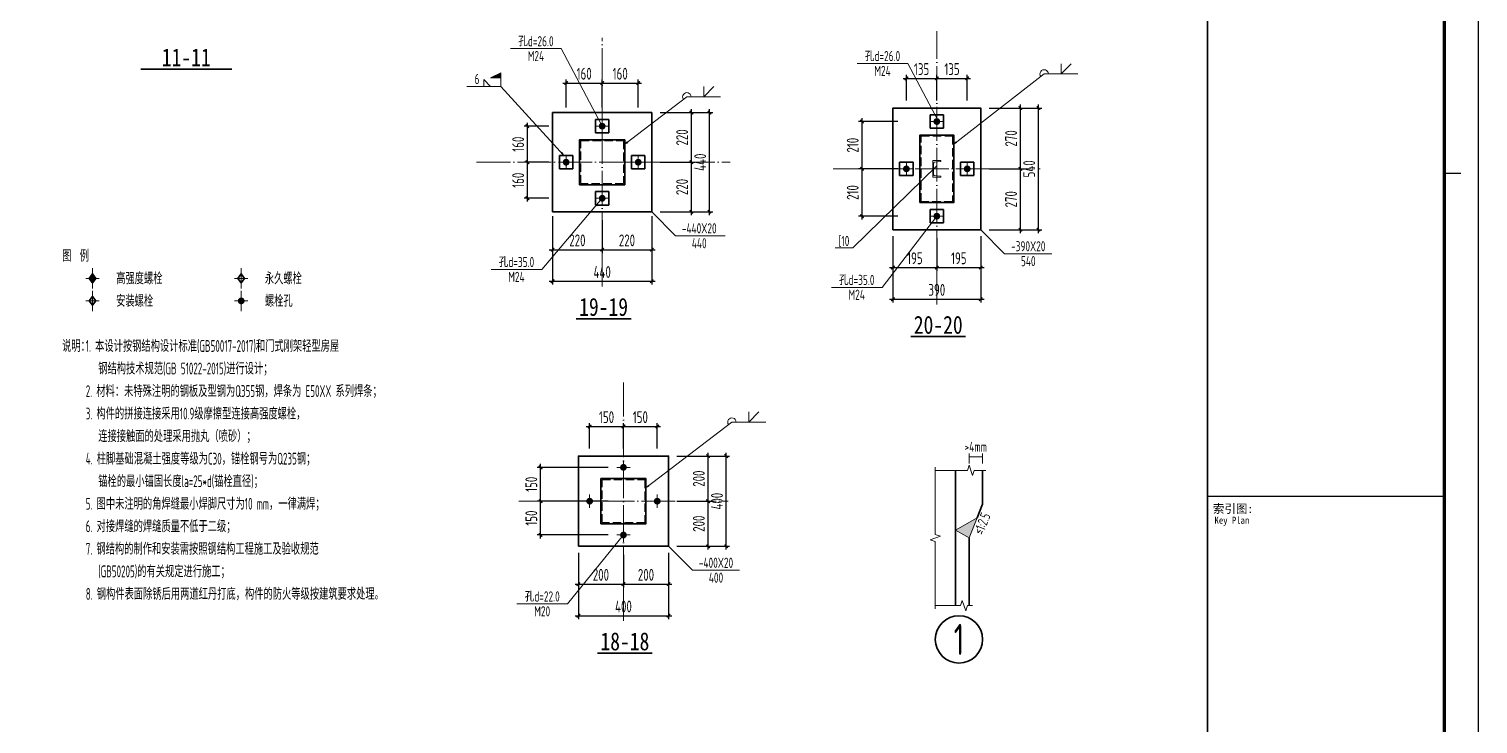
# Model space of a CAD drawing. Extents: x 899043 to 2598688, y -137197 to 211789.
# Drawn here: x 2129330 to 2193642, y 42630 to 73468 of the extents above; entities that cross this region are included whole.
import ezdxf
from ezdxf.enums import TextEntityAlignment as Align

# ---------------------------------------------------------------- set-up
doc = ezdxf.new("R2010")
doc.units = 0
doc.header["$LTSCALE"] = 1500
doc.header["$MEASUREMENT"] = 0
for name, pattern in [('DASH', [0.35, 0.25, -0.1]), ('DOTE', [2.42, 2, -0.2, 0.02, -0.2]), ('线型4', [125, 75, -50])]:
    doc.linetypes.add(name, pattern=pattern)
for name, color, linetype in [('00-tk', 151, 'Continuous'), ('DIM', 3, 'Continuous'), ('PUB_TEXT', 7, 'Continuous')]:
    doc.layers.add(name, color=color, linetype=linetype)
for name, color, linetype, lineweight in [('10', 7, 'Continuous', 35), ('13', 9, 'Continuous', 35), ('130', 9, 'Continuous', 18), ('20', 2, 'Continuous', 35), ('墙线__粗线', 7, 'Continuous', 18), ('字符串标注', 9, 'Continuous', 18), ('焊缝标注', 9, 'Continuous', 18), ('钢板标注', 9, 'Continuous', 18)]:
    doc.layers.add(name, color=color, linetype=linetype, lineweight=lineweight)
doc.styles.add('DS6HT', font='simhei.ttf', dxfattribs={"width": 0.8})
doc.styles.add('FromPkpm', font='Pkpmeng', dxfattribs={"width": 0.7, "bigfont": 'hztxt'})
doc.styles.add('TSSD_Dimension', font='Tssdeng.shx', dxfattribs={"width": 0.7, "bigfont": 'hztxt.shx'})
doc.styles.add('仿宋体', font='', dxfattribs={"width": 0.8})
doc.styles.get('仿宋体').set_extended_font_data('SimSun')
doc.dimstyles.new('TSSD_15_150', dxfattribs={"dimtxt": 525, "dimasz": 150, "dimexe": 150, "dimexo": 375, "dimgap": 150, "dimtad": 1, "dimdec": 0, "dimlfac": 0.1, "dimzin": 0, "dimdsep": 46, "dimtxsty": 'TSSD_Dimension', "dimblk": 'ARCHTICK', "dimblk1": 'ARCHTICK', "dimblk2": 'ARCHTICK', "dimcen": 0, "dimdle": 150, "dimclrt": 7, "dimadec": 0, "dimazin": 0, "dimtfac": 1, "dimtdec": 0, "dimtix": 1, "dimtmove": 2, "dimatfit": 3, "dimfxl": 0, "dimtolj": 1, "dimtzin": 0, "dimarcsym": 0})

# ---------------------------------------------------------------- blocks, each defined once
blk = doc.blocks.new('_ArchTick')
at = {"color": 0, "linetype": 'ByBlock', "const_width": 0.4}
blk.add_lwpolyline([(-0.5, -0.5), (0.5, 0.5)], dxfattribs=at)
blk = doc.blocks.new('*D607')
at = {"layer": 'Defpoints', "color": 0}
for p in [(2153714, 50517), (2155714, 50517), (2155714, 48837)]:
    blk.add_point(p, dxfattribs=at)
at = {"layer": 'DIM', "color": 0, "lineweight": -2}
for p, q in [((2153714, 50142), (2153714, 48687)), ((2155714, 50142), (2155714, 48687)), ((2153564, 48837), (2155864, 48837))]:
    blk.add_line(p, q, dxfattribs=at)
at = {"layer": 'DIM', "color": 0, "lineweight": -2, "xscale": 150, "yscale": 150, "zscale": 150, "rotation": 180}
blk.add_blockref('_ArchTick', (2153714, 48837), dxfattribs=at)
at = {"layer": 'DIM', "color": 0, "lineweight": -2, "xscale": 150, "yscale": 150, "zscale": 150}
blk.add_blockref('_ArchTick', (2155714, 48837), dxfattribs=at)
at = {"layer": 'DIM', "color": 7, "insert": (2154714, 49250), "char_height": 525, "attachment_point": 5, "style": 'TSSD_Dimension'}
blk.add_mtext('\\A1;200', dxfattribs=at)
blk = doc.blocks.new('*D608')
at = {"layer": 'Defpoints', "color": 0}
for p in [(2155714, 50517), (2157714, 50517), (2157714, 48837)]:
    blk.add_point(p, dxfattribs=at)
at = {"layer": 'DIM', "color": 0, "lineweight": -2}
for p, q in [((2155714, 50142), (2155714, 48687)), ((2157714, 50142), (2157714, 48687)), ((2155564, 48837), (2157864, 48837))]:
    blk.add_line(p, q, dxfattribs=at)
at = {"layer": 'DIM', "color": 0, "lineweight": -2, "xscale": 150, "yscale": 150, "zscale": 150, "rotation": 180}
blk.add_blockref('_ArchTick', (2155714, 48837), dxfattribs=at)
at = {"layer": 'DIM', "color": 0, "lineweight": -2, "xscale": 150, "yscale": 150, "zscale": 150}
blk.add_blockref('_ArchTick', (2157714, 48837), dxfattribs=at)
at = {"layer": 'DIM', "color": 7, "insert": (2156714, 49250), "char_height": 525, "attachment_point": 5, "style": 'TSSD_Dimension'}
blk.add_mtext('\\A1;200', dxfattribs=at)
blk = doc.blocks.new('*D609')
at = {"layer": 'Defpoints', "color": 0}
for p in [(2153714, 50601), (2157714, 50601), (2157714, 47434)]:
    blk.add_point(p, dxfattribs=at)
at = {"layer": 'DIM', "color": 0, "lineweight": -2}
for p, q in [((2153714, 50226), (2153714, 47284)), ((2157714, 50226), (2157714, 47284)), ((2153564, 47434), (2157864, 47434))]:
    blk.add_line(p, q, dxfattribs=at)
at = {"layer": 'DIM', "color": 0, "lineweight": -2, "xscale": 150, "yscale": 150, "zscale": 150, "rotation": 180}
blk.add_blockref('_ArchTick', (2153714, 47434), dxfattribs=at)
at = {"layer": 'DIM', "color": 0, "lineweight": -2, "xscale": 150, "yscale": 150, "zscale": 150}
blk.add_blockref('_ArchTick', (2157714, 47434), dxfattribs=at)
at = {"layer": 'DIM', "color": 7, "insert": (2155714, 47847), "char_height": 525, "attachment_point": 5, "style": 'TSSD_Dimension'}
blk.add_mtext('\\A1;400', dxfattribs=at)
blk = doc.blocks.new('*D610')
at = {"layer": 'Defpoints', "color": 0}
for p in [(2157714, 52517), (2159472, 52517), (2157714, 50517)]:
    blk.add_point(p, dxfattribs=at)
at = {"layer": 'DIM', "color": 0, "lineweight": -2}
for p, q in [((2158089, 52517), (2159622, 52517)), ((2159472, 50367), (2159472, 52667)), ((2158089, 50517), (2159622, 50517))]:
    blk.add_line(p, q, dxfattribs=at)
at = {"layer": 'DIM', "color": 0, "lineweight": -2, "xscale": 150, "yscale": 150, "zscale": 150}
for p, rotation in [((2159472, 52517), 90), ((2159472, 50517), 270)]:
    blk.add_blockref('_ArchTick', p, dxfattribs=dict(at, rotation=rotation))
at = {"layer": 'DIM', "color": 7, "insert": (2159060, 51517), "char_height": 525, "attachment_point": 5, "rotation": 90, "style": 'TSSD_Dimension'}
blk.add_mtext('\\A1;200', dxfattribs=at)
blk = doc.blocks.new('*D611')
at = {"layer": 'Defpoints', "color": 0}
for p in [(2157714, 54517), (2159472, 54517), (2157714, 52517)]:
    blk.add_point(p, dxfattribs=at)
at = {"layer": 'DIM', "color": 0, "lineweight": -2}
for p, q in [((2159472, 52367), (2159472, 54667)), ((2158089, 54517), (2159622, 54517)), ((2158089, 52517), (2159622, 52517))]:
    blk.add_line(p, q, dxfattribs=at)
at = {"layer": 'DIM', "color": 0, "lineweight": -2, "xscale": 150, "yscale": 150, "zscale": 150}
for p, rotation in [((2159472, 54517), 90), ((2159472, 52517), 270)]:
    blk.add_blockref('_ArchTick', p, dxfattribs=dict(at, rotation=rotation))
at = {"layer": 'DIM', "color": 7, "insert": (2159060, 53517), "char_height": 525, "attachment_point": 5, "rotation": 90, "style": 'TSSD_Dimension'}
blk.add_mtext('\\A1;200', dxfattribs=at)
blk = doc.blocks.new('*D612')
at = {"layer": 'Defpoints', "color": 0}
for p in [(2157714, 54517), (2160275, 54517), (2157714, 50517)]:
    blk.add_point(p, dxfattribs=at)
at = {"layer": 'DIM', "color": 0, "lineweight": -2}
for p, q in [((2160275, 50367), (2160275, 54667)), ((2158089, 54517), (2160425, 54517)), ((2158089, 50517), (2160425, 50517))]:
    blk.add_line(p, q, dxfattribs=at)
at = {"layer": 'DIM', "color": 0, "lineweight": -2, "xscale": 150, "yscale": 150, "zscale": 150}
for p, rotation in [((2160275, 54517), 90), ((2160275, 50517), 270)]:
    blk.add_blockref('_ArchTick', p, dxfattribs=dict(at, rotation=rotation))
at = {"layer": 'DIM', "color": 7, "insert": (2159863, 52517), "char_height": 525, "attachment_point": 5, "rotation": 90, "style": 'TSSD_Dimension'}
blk.add_mtext('\\A1;400', dxfattribs=at)
blk = doc.blocks.new('*D613')
at = {"layer": 'Defpoints', "color": 0}
for p in [(2155714, 55832), (2154214, 54473), (2155714, 54473)]:
    blk.add_point(p, dxfattribs=at)
at = {"layer": 'DIM', "color": 0, "lineweight": -2}
for p, q in [((2154214, 54848), (2154214, 55982)), ((2155714, 54848), (2155714, 55982)), ((2154064, 55832), (2155864, 55832))]:
    blk.add_line(p, q, dxfattribs=at)
at = {"layer": 'DIM', "color": 0, "lineweight": -2, "xscale": 150, "yscale": 150, "zscale": 150, "rotation": 180}
blk.add_blockref('_ArchTick', (2154214, 55832), dxfattribs=at)
at = {"layer": 'DIM', "color": 0, "lineweight": -2, "xscale": 150, "yscale": 150, "zscale": 150}
blk.add_blockref('_ArchTick', (2155714, 55832), dxfattribs=at)
at = {"layer": 'DIM', "color": 7, "insert": (2154964, 56245), "char_height": 525, "attachment_point": 5, "style": 'TSSD_Dimension'}
blk.add_mtext('\\A1;150', dxfattribs=at)
blk = doc.blocks.new('*D614')
at = {"layer": 'Defpoints', "color": 0}
for p in [(2157214, 55832), (2155714, 54473), (2157214, 54473)]:
    blk.add_point(p, dxfattribs=at)
at = {"layer": 'DIM', "color": 0, "lineweight": -2}
for p, q in [((2155714, 54848), (2155714, 55982)), ((2157214, 54848), (2157214, 55982)), ((2155564, 55832), (2157364, 55832))]:
    blk.add_line(p, q, dxfattribs=at)
at = {"layer": 'DIM', "color": 0, "lineweight": -2, "xscale": 150, "yscale": 150, "zscale": 150, "rotation": 180}
blk.add_blockref('_ArchTick', (2155714, 55832), dxfattribs=at)
at = {"layer": 'DIM', "color": 0, "lineweight": -2, "xscale": 150, "yscale": 150, "zscale": 150}
blk.add_blockref('_ArchTick', (2157214, 55832), dxfattribs=at)
at = {"layer": 'DIM', "color": 7, "insert": (2156464, 56245), "char_height": 525, "attachment_point": 5, "style": 'TSSD_Dimension'}
blk.add_mtext('\\A1;150', dxfattribs=at)
blk = doc.blocks.new('*D615')
at = {"layer": 'Defpoints', "color": 0}
for p in [(2152037, 52517), (2155414, 52517), (2155414, 51017)]:
    blk.add_point(p, dxfattribs=at)
at = {"layer": 'DIM', "color": 0, "lineweight": -2}
for p, q in [((2155039, 52517), (2151887, 52517)), ((2152037, 50867), (2152037, 52667)), ((2155039, 51017), (2151887, 51017))]:
    blk.add_line(p, q, dxfattribs=at)
at = {"layer": 'DIM', "color": 0, "lineweight": -2, "xscale": 150, "yscale": 150, "zscale": 150}
for p, rotation in [((2152037, 52517), 90), ((2152037, 51017), 270)]:
    blk.add_blockref('_ArchTick', p, dxfattribs=dict(at, rotation=rotation))
at = {"layer": 'DIM', "color": 7, "insert": (2151624, 51767), "char_height": 525, "attachment_point": 5, "rotation": 90, "style": 'TSSD_Dimension'}
blk.add_mtext('\\A1;150', dxfattribs=at)
blk = doc.blocks.new('*D616')
at = {"layer": 'Defpoints', "color": 0}
for p in [(2152037, 54017), (2155414, 54017), (2155414, 52517)]:
    blk.add_point(p, dxfattribs=at)
at = {"layer": 'DIM', "color": 0, "lineweight": -2}
for p, q in [((2152037, 52367), (2152037, 54167)), ((2155039, 54017), (2151887, 54017)), ((2155039, 52517), (2151887, 52517))]:
    blk.add_line(p, q, dxfattribs=at)
at = {"layer": 'DIM', "color": 0, "lineweight": -2, "xscale": 150, "yscale": 150, "zscale": 150}
for p, rotation in [((2152037, 54017), 90), ((2152037, 52517), 270)]:
    blk.add_blockref('_ArchTick', p, dxfattribs=dict(at, rotation=rotation))
at = {"layer": 'DIM', "color": 7, "insert": (2151624, 53267), "char_height": 525, "attachment_point": 5, "rotation": 90, "style": 'TSSD_Dimension'}
blk.add_mtext('\\A1;150', dxfattribs=at)
blk = doc.blocks.new('*D617')
at = {"layer": 'Defpoints', "color": 0}
for p in [(2167672, 64562), (2169622, 64562), (2169622, 62882)]:
    blk.add_point(p, dxfattribs=at)
at = {"layer": 'DIM', "color": 0, "lineweight": -2}
for p, q in [((2167672, 64187), (2167672, 62732)), ((2169622, 64187), (2169622, 62732)), ((2167522, 62882), (2169772, 62882))]:
    blk.add_line(p, q, dxfattribs=at)
at = {"layer": 'DIM', "color": 0, "lineweight": -2, "xscale": 150, "yscale": 150, "zscale": 150, "rotation": 180}
blk.add_blockref('_ArchTick', (2167672, 62882), dxfattribs=at)
at = {"layer": 'DIM', "color": 0, "lineweight": -2, "xscale": 150, "yscale": 150, "zscale": 150}
blk.add_blockref('_ArchTick', (2169622, 62882), dxfattribs=at)
at = {"layer": 'DIM', "color": 7, "insert": (2168647, 63294), "char_height": 525, "attachment_point": 5, "style": 'TSSD_Dimension'}
blk.add_mtext('\\A1;195', dxfattribs=at)
blk = doc.blocks.new('*D618')
at = {"layer": 'Defpoints', "color": 0}
for p in [(2169622, 64562), (2171572, 64562), (2171572, 62882)]:
    blk.add_point(p, dxfattribs=at)
at = {"layer": 'DIM', "color": 0, "lineweight": -2}
for p, q in [((2169622, 64187), (2169622, 62732)), ((2171572, 64187), (2171572, 62732)), ((2169472, 62882), (2171722, 62882))]:
    blk.add_line(p, q, dxfattribs=at)
at = {"layer": 'DIM', "color": 0, "lineweight": -2, "xscale": 150, "yscale": 150, "zscale": 150, "rotation": 180}
blk.add_blockref('_ArchTick', (2169622, 62882), dxfattribs=at)
at = {"layer": 'DIM', "color": 0, "lineweight": -2, "xscale": 150, "yscale": 150, "zscale": 150}
blk.add_blockref('_ArchTick', (2171572, 62882), dxfattribs=at)
at = {"layer": 'DIM', "color": 7, "insert": (2170597, 63294), "char_height": 525, "attachment_point": 5, "style": 'TSSD_Dimension'}
blk.add_mtext('\\A1;195', dxfattribs=at)
blk = doc.blocks.new('*D619')
at = {"layer": 'Defpoints', "color": 0}
for p in [(2167672, 64646), (2171572, 64646), (2171572, 61479)]:
    blk.add_point(p, dxfattribs=at)
at = {"layer": 'DIM', "color": 0, "lineweight": -2}
for p, q in [((2167672, 64271), (2167672, 61329)), ((2171572, 64271), (2171572, 61329)), ((2167522, 61479), (2171722, 61479))]:
    blk.add_line(p, q, dxfattribs=at)
at = {"layer": 'DIM', "color": 0, "lineweight": -2, "xscale": 150, "yscale": 150, "zscale": 150, "rotation": 180}
blk.add_blockref('_ArchTick', (2167672, 61479), dxfattribs=at)
at = {"layer": 'DIM', "color": 0, "lineweight": -2, "xscale": 150, "yscale": 150, "zscale": 150}
blk.add_blockref('_ArchTick', (2171572, 61479), dxfattribs=at)
at = {"layer": 'DIM', "color": 7, "insert": (2169622, 61892), "char_height": 525, "attachment_point": 5, "style": 'TSSD_Dimension'}
blk.add_mtext('\\A1;390', dxfattribs=at)
blk = doc.blocks.new('*D620')
at = {"layer": 'Defpoints', "color": 0}
for p in [(2171572, 67262), (2173330, 67262), (2171572, 64562)]:
    blk.add_point(p, dxfattribs=at)
at = {"layer": 'DIM', "color": 0, "lineweight": -2}
for p, q in [((2171947, 67262), (2173480, 67262)), ((2173330, 64412), (2173330, 67412)), ((2171947, 64562), (2173480, 64562))]:
    blk.add_line(p, q, dxfattribs=at)
at = {"layer": 'DIM', "color": 0, "lineweight": -2, "xscale": 150, "yscale": 150, "zscale": 150}
for p, rotation in [((2173330, 67262), 90), ((2173330, 64562), 270)]:
    blk.add_blockref('_ArchTick', p, dxfattribs=dict(at, rotation=rotation))
at = {"layer": 'DIM', "color": 7, "insert": (2172918, 65912), "char_height": 525, "attachment_point": 5, "rotation": 90, "style": 'TSSD_Dimension'}
blk.add_mtext('\\A1;270', dxfattribs=at)
blk = doc.blocks.new('*D621')
at = {"layer": 'Defpoints', "color": 0}
for p in [(2171572, 69962), (2173330, 69962), (2171572, 67262)]:
    blk.add_point(p, dxfattribs=at)
at = {"layer": 'DIM', "color": 0, "lineweight": -2}
for p, q in [((2173330, 67112), (2173330, 70112)), ((2171947, 69962), (2173480, 69962)), ((2171947, 67262), (2173480, 67262))]:
    blk.add_line(p, q, dxfattribs=at)
at = {"layer": 'DIM', "color": 0, "lineweight": -2, "xscale": 150, "yscale": 150, "zscale": 150}
for p, rotation in [((2173330, 69962), 90), ((2173330, 67262), 270)]:
    blk.add_blockref('_ArchTick', p, dxfattribs=dict(at, rotation=rotation))
at = {"layer": 'DIM', "color": 7, "insert": (2172918, 68612), "char_height": 525, "attachment_point": 5, "rotation": 90, "style": 'TSSD_Dimension'}
blk.add_mtext('\\A1;270', dxfattribs=at)
blk = doc.blocks.new('*D622')
at = {"layer": 'Defpoints', "color": 0}
for p in [(2171572, 69962), (2174133, 69962), (2171572, 64562)]:
    blk.add_point(p, dxfattribs=at)
at = {"layer": 'DIM', "color": 0, "lineweight": -2}
for p, q in [((2174133, 64412), (2174133, 70112)), ((2171947, 69962), (2174283, 69962)), ((2171947, 64562), (2174283, 64562))]:
    blk.add_line(p, q, dxfattribs=at)
at = {"layer": 'DIM', "color": 0, "lineweight": -2, "xscale": 150, "yscale": 150, "zscale": 150}
for p, rotation in [((2174133, 69962), 90), ((2174133, 64562), 270)]:
    blk.add_blockref('_ArchTick', p, dxfattribs=dict(at, rotation=rotation))
at = {"layer": 'DIM', "color": 7, "insert": (2173721, 67262), "char_height": 525, "attachment_point": 5, "rotation": 90, "style": 'TSSD_Dimension'}
blk.add_mtext('\\A1;540', dxfattribs=at)
blk = doc.blocks.new('*D623')
at = {"layer": 'Defpoints', "color": 0}
for p in [(2169622, 71277), (2168272, 69918), (2169622, 69918)]:
    blk.add_point(p, dxfattribs=at)
at = {"layer": 'DIM', "color": 0, "lineweight": -2}
for p, q in [((2168272, 70293), (2168272, 71427)), ((2169622, 70293), (2169622, 71427)), ((2168122, 71277), (2169772, 71277))]:
    blk.add_line(p, q, dxfattribs=at)
at = {"layer": 'DIM', "color": 0, "lineweight": -2, "xscale": 150, "yscale": 150, "zscale": 150, "rotation": 180}
blk.add_blockref('_ArchTick', (2168272, 71277), dxfattribs=at)
at = {"layer": 'DIM', "color": 0, "lineweight": -2, "xscale": 150, "yscale": 150, "zscale": 150}
blk.add_blockref('_ArchTick', (2169622, 71277), dxfattribs=at)
at = {"layer": 'DIM', "color": 7, "insert": (2168947, 71689), "char_height": 525, "attachment_point": 5, "style": 'TSSD_Dimension'}
blk.add_mtext('\\A1;135', dxfattribs=at)
blk = doc.blocks.new('*D624')
at = {"layer": 'Defpoints', "color": 0}
for p in [(2170972, 71277), (2169622, 69918), (2170972, 69918)]:
    blk.add_point(p, dxfattribs=at)
at = {"layer": 'DIM', "color": 0, "lineweight": -2}
for p, q in [((2169622, 70293), (2169622, 71427)), ((2170972, 70293), (2170972, 71427)), ((2169472, 71277), (2171122, 71277))]:
    blk.add_line(p, q, dxfattribs=at)
at = {"layer": 'DIM', "color": 0, "lineweight": -2, "xscale": 150, "yscale": 150, "zscale": 150, "rotation": 180}
blk.add_blockref('_ArchTick', (2169622, 71277), dxfattribs=at)
at = {"layer": 'DIM', "color": 0, "lineweight": -2, "xscale": 150, "yscale": 150, "zscale": 150}
blk.add_blockref('_ArchTick', (2170972, 71277), dxfattribs=at)
at = {"layer": 'DIM', "color": 7, "insert": (2170297, 71689), "char_height": 525, "attachment_point": 5, "style": 'TSSD_Dimension'}
blk.add_mtext('\\A1;135', dxfattribs=at)
blk = doc.blocks.new('*D625')
at = {"layer": 'Defpoints', "color": 0}
for p in [(2166302, 67262), (2168272, 67262), (2168272, 65162)]:
    blk.add_point(p, dxfattribs=at)
at = {"layer": 'DIM', "color": 0, "lineweight": -2}
for p, q in [((2167897, 67262), (2166152, 67262)), ((2166302, 65012), (2166302, 67412)), ((2167897, 65162), (2166152, 65162))]:
    blk.add_line(p, q, dxfattribs=at)
at = {"layer": 'DIM', "color": 0, "lineweight": -2, "xscale": 150, "yscale": 150, "zscale": 150}
for p, rotation in [((2166302, 67262), 90), ((2166302, 65162), 270)]:
    blk.add_blockref('_ArchTick', p, dxfattribs=dict(at, rotation=rotation))
at = {"layer": 'DIM', "color": 7, "insert": (2165890, 66212), "char_height": 525, "attachment_point": 5, "rotation": 90, "style": 'TSSD_Dimension'}
blk.add_mtext('\\A1;210', dxfattribs=at)
blk = doc.blocks.new('*D626')
at = {"layer": 'Defpoints', "color": 0}
for p in [(2166302, 69362), (2168272, 69362), (2168272, 67262)]:
    blk.add_point(p, dxfattribs=at)
at = {"layer": 'DIM', "color": 0, "lineweight": -2}
for p, q in [((2166302, 67112), (2166302, 69512)), ((2167897, 69362), (2166152, 69362)), ((2167897, 67262), (2166152, 67262))]:
    blk.add_line(p, q, dxfattribs=at)
at = {"layer": 'DIM', "color": 0, "lineweight": -2, "xscale": 150, "yscale": 150, "zscale": 150}
for p, rotation in [((2166302, 69362), 90), ((2166302, 67262), 270)]:
    blk.add_blockref('_ArchTick', p, dxfattribs=dict(at, rotation=rotation))
at = {"layer": 'DIM', "color": 7, "insert": (2165890, 68312), "char_height": 525, "attachment_point": 5, "rotation": 90, "style": 'TSSD_Dimension'}
blk.add_mtext('\\A1;210', dxfattribs=at)
blk = doc.blocks.new('A$C16496DF1')
at = {"layer": '00-tk'}
for p, q in [((178350, 126150), (178350, 0)), ((166350, 124650), (166350, 1500)), ((176850, 124650), (176850, 1500)), ((166350, 48750), (176850, 48750))]:
    blk.add_line(p, q, dxfattribs=at)
at = {"layer": '00-tk', "const_width": 150}
blk.add_lwpolyline([(3750, 124650), (176850, 124650), (176850, 1500), (3750, 1500)], close=True, dxfattribs=at)
at = {"layer": '00-tk'}
for points, const_width in [([(166350, 1500), (166350, 124650)], 75), ([(176850, 63075), (177600, 63075)], 52.5)]:
    blk.add_lwpolyline(points, dxfattribs=dict(at, const_width=const_width))
at = {"layer": '00-tk', "style": 'DS6HT'}
blk.add_text('索引图:', height=375, dxfattribs=at).set_placement((166581, 48008))
at = {"layer": '00-tk', "style": 'DS6HT', "width": 0.9}
blk.add_text('Key Plan', height=315, dxfattribs=at).set_placement((166655, 47527))
blk = doc.blocks.new('*D1813')
at = {"layer": 'Defpoints', "color": 0}
for p in [(2152570, 65357), (2154770, 65357), (2154770, 63676)]:
    blk.add_point(p, dxfattribs=at)
at = {"layer": 'DIM', "color": 0, "lineweight": -2}
for p, q in [((2152570, 64982), (2152570, 63526)), ((2154770, 64982), (2154770, 63526)), ((2152420, 63676), (2154920, 63676))]:
    blk.add_line(p, q, dxfattribs=at)
at = {"layer": 'DIM', "color": 0, "lineweight": -2, "xscale": 150, "yscale": 150, "zscale": 150, "rotation": 180}
blk.add_blockref('_ArchTick', (2152570, 63676), dxfattribs=at)
at = {"layer": 'DIM', "color": 0, "lineweight": -2, "xscale": 150, "yscale": 150, "zscale": 150}
blk.add_blockref('_ArchTick', (2154770, 63676), dxfattribs=at)
at = {"layer": 'DIM', "color": 7, "insert": (2153670, 64089), "char_height": 525, "attachment_point": 5, "style": 'TSSD_Dimension'}
blk.add_mtext('\\A1;220', dxfattribs=at)
blk = doc.blocks.new('*D1814')
at = {"layer": 'Defpoints', "color": 0}
for p in [(2154770, 65357), (2156970, 65357), (2156970, 63676)]:
    blk.add_point(p, dxfattribs=at)
at = {"layer": 'DIM', "color": 0, "lineweight": -2}
for p, q in [((2154770, 64982), (2154770, 63526)), ((2156970, 64982), (2156970, 63526)), ((2154620, 63676), (2157120, 63676))]:
    blk.add_line(p, q, dxfattribs=at)
at = {"layer": 'DIM', "color": 0, "lineweight": -2, "xscale": 150, "yscale": 150, "zscale": 150, "rotation": 180}
blk.add_blockref('_ArchTick', (2154770, 63676), dxfattribs=at)
at = {"layer": 'DIM', "color": 0, "lineweight": -2, "xscale": 150, "yscale": 150, "zscale": 150}
blk.add_blockref('_ArchTick', (2156970, 63676), dxfattribs=at)
at = {"layer": 'DIM', "color": 7, "insert": (2155870, 64089), "char_height": 525, "attachment_point": 5, "style": 'TSSD_Dimension'}
blk.add_mtext('\\A1;220', dxfattribs=at)
blk = doc.blocks.new('*D1815')
at = {"layer": 'Defpoints', "color": 0}
for p in [(2152570, 65541), (2156970, 65541), (2156970, 62274)]:
    blk.add_point(p, dxfattribs=at)
at = {"layer": 'DIM', "color": 0, "lineweight": -2}
for p, q in [((2152570, 65166), (2152570, 62124)), ((2156970, 65166), (2156970, 62124)), ((2152420, 62274), (2157120, 62274))]:
    blk.add_line(p, q, dxfattribs=at)
at = {"layer": 'DIM', "color": 0, "lineweight": -2, "xscale": 150, "yscale": 150, "zscale": 150, "rotation": 180}
blk.add_blockref('_ArchTick', (2152570, 62274), dxfattribs=at)
at = {"layer": 'DIM', "color": 0, "lineweight": -2, "xscale": 150, "yscale": 150, "zscale": 150}
blk.add_blockref('_ArchTick', (2156970, 62274), dxfattribs=at)
at = {"layer": 'DIM', "color": 7, "insert": (2154770, 62686), "char_height": 525, "attachment_point": 5, "style": 'TSSD_Dimension'}
blk.add_mtext('\\A1;440', dxfattribs=at)
blk = doc.blocks.new('*D1816')
at = {"layer": 'Defpoints', "color": 0}
for p in [(2156970, 67557), (2158729, 67557), (2156970, 65357)]:
    blk.add_point(p, dxfattribs=at)
at = {"layer": 'DIM', "color": 0, "lineweight": -2}
for p, q in [((2157345, 67557), (2158879, 67557)), ((2158729, 65207), (2158729, 67707)), ((2157345, 65357), (2158879, 65357))]:
    blk.add_line(p, q, dxfattribs=at)
at = {"layer": 'DIM', "color": 0, "lineweight": -2, "xscale": 150, "yscale": 150, "zscale": 150}
for p, rotation in [((2158729, 67557), 90), ((2158729, 65357), 270)]:
    blk.add_blockref('_ArchTick', p, dxfattribs=dict(at, rotation=rotation))
at = {"layer": 'DIM', "color": 7, "insert": (2158316, 66457), "char_height": 525, "attachment_point": 5, "rotation": 90, "style": 'TSSD_Dimension'}
blk.add_mtext('\\A1;220', dxfattribs=at)
blk = doc.blocks.new('*D1817')
at = {"layer": 'Defpoints', "color": 0}
for p in [(2156970, 69757), (2158729, 69757), (2156970, 67557)]:
    blk.add_point(p, dxfattribs=at)
at = {"layer": 'DIM', "color": 0, "lineweight": -2}
for p, q in [((2157345, 69757), (2158879, 69757)), ((2158729, 67407), (2158729, 69907)), ((2157345, 67557), (2158879, 67557))]:
    blk.add_line(p, q, dxfattribs=at)
at = {"layer": 'DIM', "color": 0, "lineweight": -2, "xscale": 150, "yscale": 150, "zscale": 150}
for p, rotation in [((2158729, 69757), 90), ((2158729, 67557), 270)]:
    blk.add_blockref('_ArchTick', p, dxfattribs=dict(at, rotation=rotation))
at = {"layer": 'DIM', "color": 7, "insert": (2158316, 68657), "char_height": 525, "attachment_point": 5, "rotation": 90, "style": 'TSSD_Dimension'}
blk.add_mtext('\\A1;220', dxfattribs=at)
blk = doc.blocks.new('*D1818')
at = {"layer": 'Defpoints', "color": 0}
for p in [(2156970, 69757), (2159531, 69757), (2156970, 65357)]:
    blk.add_point(p, dxfattribs=at)
at = {"layer": 'DIM', "color": 0, "lineweight": -2}
for p, q in [((2157345, 69757), (2159681, 69757)), ((2159531, 65207), (2159531, 69907)), ((2157345, 65357), (2159681, 65357))]:
    blk.add_line(p, q, dxfattribs=at)
at = {"layer": 'DIM', "color": 0, "lineweight": -2, "xscale": 150, "yscale": 150, "zscale": 150}
for p, rotation in [((2159531, 69757), 90), ((2159531, 65357), 270)]:
    blk.add_blockref('_ArchTick', p, dxfattribs=dict(at, rotation=rotation))
at = {"layer": 'DIM', "color": 7, "insert": (2159119, 67557), "char_height": 525, "attachment_point": 5, "rotation": 90, "style": 'TSSD_Dimension'}
blk.add_mtext('\\A1;440', dxfattribs=at)
blk = doc.blocks.new('*D1819')
at = {"layer": 'Defpoints', "color": 0}
for p in [(2151452, 67557), (2152775, 67557), (2152775, 65957)]:
    blk.add_point(p, dxfattribs=at)
at = {"layer": 'DIM', "color": 0, "lineweight": -2}
for p, q in [((2152400, 67557), (2151302, 67557)), ((2151452, 65807), (2151452, 67707)), ((2152400, 65957), (2151302, 65957))]:
    blk.add_line(p, q, dxfattribs=at)
at = {"layer": 'DIM', "color": 0, "lineweight": -2, "xscale": 150, "yscale": 150, "zscale": 150}
for p, rotation in [((2151452, 67557), 90), ((2151452, 65957), 270)]:
    blk.add_blockref('_ArchTick', p, dxfattribs=dict(at, rotation=rotation))
at = {"layer": 'DIM', "color": 7, "insert": (2151039, 66757), "char_height": 525, "attachment_point": 5, "rotation": 90, "style": 'TSSD_Dimension'}
blk.add_mtext('\\A1;160', dxfattribs=at)
blk = doc.blocks.new('*D1820')
at = {"layer": 'Defpoints', "color": 0}
for p in [(2151452, 69157), (2152775, 69157), (2152775, 67557)]:
    blk.add_point(p, dxfattribs=at)
at = {"layer": 'DIM', "color": 0, "lineweight": -2}
for p, q in [((2152400, 69157), (2151302, 69157)), ((2151452, 67407), (2151452, 69307)), ((2152400, 67557), (2151302, 67557))]:
    blk.add_line(p, q, dxfattribs=at)
at = {"layer": 'DIM', "color": 0, "lineweight": -2, "xscale": 150, "yscale": 150, "zscale": 150}
for p, rotation in [((2151452, 69157), 90), ((2151452, 67557), 270)]:
    blk.add_blockref('_ArchTick', p, dxfattribs=dict(at, rotation=rotation))
at = {"layer": 'DIM', "color": 7, "insert": (2151039, 68357), "char_height": 525, "attachment_point": 5, "rotation": 90, "style": 'TSSD_Dimension'}
blk.add_mtext('\\A1;160', dxfattribs=at)
blk = doc.blocks.new('*D1821')
at = {"layer": 'Defpoints', "color": 0}
for p in [(2154770, 71071), (2153170, 69613), (2154770, 69613)]:
    blk.add_point(p, dxfattribs=at)
at = {"layer": 'DIM', "color": 0, "lineweight": -2}
for p, q in [((2153020, 71071), (2154920, 71071)), ((2153170, 69988), (2153170, 71221)), ((2154770, 69988), (2154770, 71221))]:
    blk.add_line(p, q, dxfattribs=at)
at = {"layer": 'DIM', "color": 0, "lineweight": -2, "xscale": 150, "yscale": 150, "zscale": 150, "rotation": 180}
blk.add_blockref('_ArchTick', (2153170, 71071), dxfattribs=at)
at = {"layer": 'DIM', "color": 0, "lineweight": -2, "xscale": 150, "yscale": 150, "zscale": 150}
blk.add_blockref('_ArchTick', (2154770, 71071), dxfattribs=at)
at = {"layer": 'DIM', "color": 7, "insert": (2153970, 71484), "char_height": 525, "attachment_point": 5, "style": 'TSSD_Dimension'}
blk.add_mtext('\\A1;160', dxfattribs=at)
blk = doc.blocks.new('*D1822')
at = {"layer": 'Defpoints', "color": 0}
for p in [(2156370, 71071), (2154770, 69613), (2156370, 69613)]:
    blk.add_point(p, dxfattribs=at)
at = {"layer": 'DIM', "color": 0, "lineweight": -2}
for p, q in [((2154620, 71071), (2156520, 71071)), ((2154770, 69988), (2154770, 71221)), ((2156370, 69988), (2156370, 71221))]:
    blk.add_line(p, q, dxfattribs=at)
at = {"layer": 'DIM', "color": 0, "lineweight": -2, "xscale": 150, "yscale": 150, "zscale": 150, "rotation": 180}
blk.add_blockref('_ArchTick', (2154770, 71071), dxfattribs=at)
at = {"layer": 'DIM', "color": 0, "lineweight": -2, "xscale": 150, "yscale": 150, "zscale": 150}
blk.add_blockref('_ArchTick', (2156370, 71071), dxfattribs=at)
at = {"layer": 'DIM', "color": 7, "insert": (2155570, 71484), "char_height": 525, "attachment_point": 5, "style": 'TSSD_Dimension'}
blk.add_mtext('\\A1;160', dxfattribs=at)

msp = doc.modelspace()

# ---------------------------------------------------------------- hatches: boundary and pattern name
at = {"layer": '10'}
msp.add_hatch(color=1, dxfattribs=at).paths.add_polyline_path([(2132149.3, 62598), (2131999.3, 62403), (2132149.3, 62208), (2132299.3, 62403)])
at = {"layer": '墙线__粗线'}
msp.add_hatch(color=9, dxfattribs=at).paths.add_polyline_path([(2171054.4, 50883.5), (2170454.4, 51229.9), (2171414.8, 51784.3)])
at = {"layer": '字符串标注', "lineweight": 18, "ltscale": 2}
msp.add_hatch(color=0, dxfattribs=at).paths.add_polyline_path([(2150266.4, 71294.2), (2149816.4, 71294.2), (2150266.4, 71519.2)])
at = {"layer": '焊缝标注'}
for points in [[(2155770.2, 68350.5), (2155903, 68423.7), (2155875.6, 68459.5)], [(2170371.9, 68354.1), (2170504.7, 68427.4), (2170477.4, 68463.1)], [(2153071.5, 67856.5), (2152991.6, 67985.5), (2152957.3, 67956.3)], [(2156713.8, 53109.4), (2156846.7, 53182.6), (2156819.3, 53218.4)]]:
    msp.add_hatch(color=256, dxfattribs=at).paths.add_polyline_path(points)

# ---------------------------------------------------------------- linework, layer by layer
at = {"layer": '00-tk'}
msp.add_line((2181641.9, 128635.4), (2181641.9, 5485.4), dxfattribs=at)
at = {"layer": '00-tk', "const_width": 75}
msp.add_lwpolyline([(2181641.9, 5485.4), (2181641.9, 128635.4)], dxfattribs=at)
at = {"layer": '10', "color": 8, "linetype": 'DOTE', "lineweight": 18, "ltscale": 0.5}
for p, q in [((2169621.9, 61249.5), (2169621.9, 73374.5)), ((2154770.2, 62044.2), (2154770.2, 73069.2)), ((2149196, 67556.7), (2160444.3, 67556.7)), ((2165027.6, 67262), (2174216.3, 67262)), ((2155713.8, 47204.8), (2155713.8, 57929.8)), ((2151069.5, 52517.3), (2160358.2, 52517.3))]:
    msp.add_line(p, q, dxfattribs=at)
at = {"layer": '10', "lineweight": 35, "ltscale": 2}
for p, q in [((2134286.9, 71685.8), (2138336.9, 71685.8)), ((2153619.1, 60612.6), (2156049.1, 60612.6)), ((2168470.9, 59817.9), (2170900.9, 59817.9)), ((2154562.8, 45773.2), (2156992.8, 45773.2))]:
    msp.add_line(p, q, dxfattribs=at)
at = {"layer": '10', "lineweight": 18, "ltscale": 2}
for p, q in [((2169621.9, 69162), (2169621.9, 69662)), ((2154470.2, 69156.7), (2155070.2, 69156.7)), ((2154770.2, 68856.7), (2154770.2, 69456.7)), ((2169321.9, 69362), (2169921.9, 69362)), ((2152870.2, 67556.7), (2153470.2, 67556.7)), ((2153170.2, 67256.7), (2153170.2, 67856.7)), ((2156070.2, 67556.7), (2156670.2, 67556.7)), ((2156370.2, 67256.7), (2156370.2, 67856.7)), ((2168271.9, 66962), (2168271.9, 67562)), ((2170971.9, 66962), (2170971.9, 67562)), ((2168071.9, 67262), (2168571.9, 67262)), ((2170771.9, 67262), (2171271.9, 67262)), ((2154770.2, 65656.7), (2154770.2, 66256.7)), ((2154470.2, 65956.7), (2155070.2, 65956.7)), ((2169321.9, 65162), (2169921.9, 65162)), ((2169621.9, 64862), (2169621.9, 65462)), ((2155713.8, 53817.3), (2155713.8, 54317.3)), ((2155413.8, 54017.3), (2156013.8, 54017.3)), ((2154213.8, 52217.3), (2154213.8, 52817.3)), ((2157213.8, 52217.3), (2157213.8, 52817.3)), ((2154013.8, 52517.3), (2154513.8, 52517.3)), ((2157013.8, 52517.3), (2157513.8, 52517.3)), ((2155413.8, 51017.3), (2156013.8, 51017.3)), ((2155713.8, 50717.3), (2155713.8, 51317.3))]:
    msp.add_line(p, q, dxfattribs=at)
at = {"layer": '10', "color": 1, "linetype": '线型4', "lineweight": 18, "ltscale": 2}
for p, q in [((2169441.9, 66887), (2169441.9, 67637)), ((2169441.9, 67637), (2169801.9, 67637)), ((2169782.2, 67591.3), (2169521.2, 67561.2)), ((2169801.9, 67637), (2169801.9, 67609.2)), ((2169441.9, 66887), (2169801.9, 66887)), ((2169481.7, 67517.5), (2169481.7, 67006.5)), ((2169521.2, 66962.8), (2169782.2, 66932.8)), ((2169801.9, 66887), (2169801.9, 66914.9))]:
    msp.add_line(p, q, dxfattribs=at)
at = {"layer": '10', "color": 9, "lineweight": 18, "ltscale": 100}
for p, q in [((2132449.3, 62403), (2131849.3, 62403)), ((2132149.3, 62853), (2132149.3, 61953)), ((2139049.3, 62403), (2138449.3, 62403)), ((2138749.3, 62853), (2138749.3, 61953)), ((2132149.3, 61853), (2132149.3, 60953)), ((2138749.3, 61853), (2138749.3, 60953)), ((2132449.3, 61403), (2131849.3, 61403)), ((2139049.3, 61403), (2138449.3, 61403))]:
    msp.add_line(p, q, dxfattribs=at)
at = {"layer": '10', "color": 1, "ltscale": 2, "const_width": 150}
for points in [[(2169696.9, 69362, 1), (2169546.9, 69362, 1)], [(2154845.2, 69156.7, 1), (2154695.2, 69156.7, 1)], [(2153245.2, 67556.7, 1), (2153095.2, 67556.7, 1)], [(2156445.2, 67556.7, 1), (2156295.2, 67556.7, 1)], [(2168346.9, 67262, 1), (2168196.9, 67262, 1)], [(2171046.9, 67262, 1), (2170896.9, 67262, 1)], [(2154845.2, 65956.7, 1), (2154695.2, 65956.7, 1)], [(2169696.9, 65162, 1), (2169546.9, 65162, 1)], [(2155788.8, 54017.3, 1), (2155638.8, 54017.3, 1)], [(2154288.8, 52517.3, 1), (2154138.8, 52517.3, 1)], [(2157288.8, 52517.3, 1), (2157138.8, 52517.3, 1)], [(2155788.8, 51017.3, 1), (2155638.8, 51017.3, 1)]]:
    msp.add_lwpolyline(points, format="xyb", close=True, dxfattribs=at)
at = {"layer": '10', "color": 3, "lineweight": 35, "ltscale": 2}
for points in [[(2153770.2, 66556.7), (2155770.2, 66556.7), (2155770.2, 68556.7), (2153770.2, 68556.7)], [(2168871.9, 65762), (2170371.9, 65762), (2170371.9, 68762), (2168871.9, 68762)], [(2154713.8, 51517.3), (2156713.8, 51517.3), (2156713.8, 53517.3), (2154713.8, 53517.3)]]:
    msp.add_lwpolyline(points, close=True, dxfattribs=at)
at = {"layer": '10', "color": 1, "linetype": 'Continuous'}
msp.add_lwpolyline([(2132149.3, 62598), (2131999.3, 62403), (2132149.3, 62208), (2132299.3, 62403)], close=True, dxfattribs=at)
at = {"layer": '10', "color": 1, "lineweight": 35, "ltscale": 100}
for points in [[(2138749.3, 62598), (2138599.3, 62403), (2138749.3, 62208), (2138899.3, 62403)], [(2132149.3, 61598), (2131999.3, 61403), (2132149.3, 61208), (2132299.3, 61403)]]:
    msp.add_lwpolyline(points, close=True, dxfattribs=at)
at = {"layer": '10', "color": 1, "ltscale": 100}
for points in [[(2132171.8, 61403, 45, 45, 1), (2132126.8, 61403, 45, 45, 1)], [(2138824.3, 61403, 150, 150, 1), (2138674.3, 61403, 150, 150, 1)]]:
    msp.add_lwpolyline(points, format="xyseb", close=True, dxfattribs=at)
at = {"layer": '10', "lineweight": 35, "ltscale": 2}
msp.add_circle((2170604.4, 46383.5), 1050, dxfattribs=at)
at = {"layer": '10', "color": 1, "linetype": '线型4', "lineweight": 18, "ltscale": 2}
for centre, radius, start, end in [((2169528.7, 67514.7), 47.1, 99.118943, 176.591621), ((2169785, 67608.1), 17, 260.524216, 3.765167), ((2169528.7, 67009.3), 47.1, 183.408379, 260.881042), ((2169785, 66916), 17, 356.234833, 99.475784)]:
    msp.add_arc(centre, radius, start, end, dxfattribs=at)
at = {"layer": '20', "lineweight": 35, "ltscale": 2}
for p, q in [((2169921.9, 69662.1), (2169321.9, 69662.1)), ((2169321.9, 69662.1), (2169321.9, 69062.1)), ((2169921.9, 69062.1), (2169921.9, 69662.1)), ((2155070.2, 69456.5), (2154470.2, 69456.5)), ((2154470.2, 69456.5), (2154470.2, 68856.5)), ((2154470.2, 68856.5), (2155070.2, 68856.5)), ((2155070.2, 68856.5), (2155070.2, 69456.5)), ((2169321.9, 69062.1), (2169921.9, 69062.1)), ((2153470.2, 67856.5), (2152870.2, 67856.5)), ((2152870.2, 67856.5), (2152870.2, 67256.5)), ((2153470.2, 67256.5), (2153470.2, 67856.5)), ((2156670.2, 67856.5), (2156070.2, 67856.5)), ((2156070.2, 67856.5), (2156070.2, 67256.5)), ((2156670.2, 67256.5), (2156670.2, 67856.5)), ((2168571.9, 67562.1), (2167971.9, 67562.1)), ((2167971.9, 67562.1), (2167971.9, 66962.1)), ((2168571.9, 66962.1), (2168571.9, 67562.1)), ((2171271.9, 67562.1), (2170671.9, 67562.1)), ((2170671.9, 67562.1), (2170671.9, 66962.1)), ((2171271.9, 66962.1), (2171271.9, 67562.1)), ((2152870.2, 67256.5), (2153470.2, 67256.5)), ((2156070.2, 67256.5), (2156670.2, 67256.5)), ((2167971.9, 66962.1), (2168571.9, 66962.1)), ((2170671.9, 66962.1), (2171271.9, 66962.1)), ((2155070.2, 66256.5), (2154470.2, 66256.5)), ((2154470.2, 66256.5), (2154470.2, 65656.5)), ((2155070.2, 65656.5), (2155070.2, 66256.5)), ((2154470.2, 65656.5), (2155070.2, 65656.5)), ((2169922.1, 65462.1), (2169322.1, 65462.1)), ((2169322.1, 65462.1), (2169322.1, 64862.1)), ((2169922.1, 64862.1), (2169922.1, 65462.1)), ((2169322.1, 64862.1), (2169922.1, 64862.1))]:
    msp.add_line(p, q, dxfattribs=at)
for points in [[(2152570.2, 65356.7), (2156970.2, 65356.7), (2156970.2, 69756.7), (2152570.2, 69756.7)], [(2167671.9, 64562), (2171571.9, 64562), (2171571.9, 69962), (2167671.9, 69962)], [(2153713.8, 50517.3), (2157713.8, 50517.3), (2157713.8, 54517.3), (2153713.8, 54517.3)]]:
    msp.add_lwpolyline(points, close=True, dxfattribs=at)
at = {"layer": '墙线__粗线', "color": 9, "lineweight": 18, "ltscale": 2}
for p, q in [((2169549.6, 51033.5), (2169554.4, 54033.5)), ((2170979.4, 53883.5), (2171054.4, 54114.3)), ((2171054.4, 54633.5), (2171054.4, 54183.5)), ((2171054.4, 54483.5), (2171654.4, 54483.5)), ((2171054.4, 54114.3), (2171204, 53653.6)), ((2171654.4, 54633.5), (2171654.4, 54183.5)), ((2170454.4, 53883.5), (2169554.4, 53883.5)), ((2170454.4, 53883.5), (2170979.4, 53883.5)), ((2171204, 53653.6), (2171279.4, 53884.3)), ((2171279.4, 53884.3), (2171804.4, 53883.5)), ((2169323.6, 50808.5), (2169780.3, 50958.1)), ((2169554.4, 50733.5), (2169323.6, 50808.5)), ((2169780.3, 50958.1), (2169549.6, 51033.5)), ((2169554.4, 47733.5), (2169554.4, 50733.5)), ((2170454.4, 47883.5), (2169554.4, 47883.5)), ((2170454.4, 47883.5), (2170679.4, 47883.5)), ((2170679.4, 47883.5), (2170754.4, 48114.3)), ((2170754.4, 48114.3), (2170904, 47653.1)), ((2170904, 47653.1), (2170979.4, 47883.8)), ((2170979.4, 47883.8), (2171204.4, 47883.5))]:
    msp.add_line(p, q, dxfattribs=at)
at = {"layer": '墙线__粗线', "color": 2, "lineweight": 35, "ltscale": 2}
for p, q in [((2170454.4, 51229.9), (2170454.4, 53883.5)), ((2171654.4, 52383.5), (2171654.4, 53883.5)), ((2171414.8, 51784.3), (2171654.4, 52383.5))]:
    msp.add_line(p, q, dxfattribs=at)
at = {"layer": '墙线__粗线', "color": 3, "lineweight": 35, "ltscale": 2}
for p, q in [((2170454.4, 47883.5), (2170454.4, 51229.9)), ((2171054.4, 47883.5), (2171054.4, 50883.5))]:
    msp.add_line(p, q, dxfattribs=at)
at = {"layer": '墙线__粗线', "color": 9, "linetype": 'Continuous'}
msp.add_lwpolyline([(2171054.4, 50883.5), (2170454.4, 51229.9), (2171414.8, 51784.3)], close=True, dxfattribs=at)
at = {"layer": '字符串标注', "color": 0, "lineweight": 18, "ltscale": 2}
for p, q in [((2152954.9, 72595.4), (2150704.9, 72595.4)), ((2154770, 69156.7), (2152954.9, 72595.4)), ((2168337.7, 71937.1), (2166087.7, 71937.1)), ((2169696.9, 69362), (2168337.7, 71937.1)), ((2170371.9, 68354.1), (2174385.6, 71471.5)), ((2174385.6, 71471.5), (2175885.6, 71471.5)), ((2175135.6, 71471.5), (2175135.6, 71921.5)), ((2175135.6, 71471.5), (2175585.6, 71921.5)), ((2150266.4, 70919.2), (2148766.4, 70919.2)), ((2149816.4, 70919.2), (2149516.4, 71219.2)), ((2149516.4, 70919.2), (2149516.4, 71219.2)), ((2150266.4, 70919.2), (2150266.4, 71294.2)), ((2153071.5, 67856.5), (2150266.4, 70919.2)), ((2159278.1, 70460.3), (2159278.1, 70910.3)), ((2159278.1, 70460.3), (2159728.1, 70910.3)), ((2155770.2, 68350.5), (2158528.1, 70460.3)), ((2158528.1, 70460.3), (2160028.1, 70460.3)), ((2169621.9, 67402.3), (2165898, 63762)), ((2154770.3, 65956.7), (2152090.5, 62799.3)), ((2156970, 65356.8), (2158027.7, 64293.1)), ((2169622.1, 65162), (2167192.3, 62004.6)), ((2171571.8, 64562.1), (2172629.5, 63498.5)), ((2158027.7, 64293.1), (2160227.7, 64293.1)), ((2165898, 63762), (2165110.5, 63762)), ((2172629.5, 63498.5), (2174729.5, 63498.5)), ((2152090.5, 62799.3), (2149840.5, 62799.3)), ((2167192.3, 62004.6), (2164942.3, 62004.6)), ((2156713.8, 53109.4), (2160527.5, 56026.8)), ((2160527.5, 56026.8), (2162027.5, 56026.8)), ((2161277.5, 56026.8), (2161277.5, 56476.8)), ((2161277.5, 56026.8), (2161727.5, 56476.8)), ((2155714, 51017.3), (2153234.2, 47959.9)), ((2157713.7, 50517.4), (2158771.4, 49453.8)), ((2158771.4, 49453.8), (2160871.4, 49453.8)), ((2153234.2, 47959.9), (2150984.2, 47959.9))]:
    msp.add_line(p, q, dxfattribs=at)
msp.add_lwpolyline([(2150266.4, 71294.2), (2149816.4, 71294.2), (2150266.4, 71519.2)], close=True, dxfattribs=at)
at = {"layer": '字符串标注'}
for points in [[(2153770.2, 68556.7), (2155770.2, 68556.7), (2155770.2, 66556.7), (2153770.2, 66556.7)], [(2168871.9, 68762), (2170371.9, 68762), (2170371.9, 65762), (2168871.9, 65762)], [(2154713.8, 53517.3), (2156713.8, 53517.3), (2156713.8, 51517.3), (2154713.8, 51517.3)]]:
    msp.add_lwpolyline(points, close=True, dxfattribs=at)
at = {"layer": '字符串标注', "linetype": 'DASH'}
for points in [[(2153820.2, 68506.7), (2155720.2, 68506.7), (2155720.2, 66606.7), (2153820.2, 66606.7)], [(2168921.9, 68712), (2170321.9, 68712), (2170321.9, 65812), (2168921.9, 65812)], [(2154763.8, 53467.3), (2156663.8, 53467.3), (2156663.8, 51567.3), (2154763.8, 51567.3)]]:
    msp.add_lwpolyline(points, close=True, dxfattribs=at)
at = {"layer": '字符串标注', "color": 0, "ltscale": 2, "const_width": 0.3}
msp.add_lwpolyline([(2169441.9, 67074.7, 1), (2169441.9, 67074.4, 1)], format="xyb", close=True, dxfattribs=at)
at = {"layer": '字符串标注', "color": 0, "lineweight": 18, "ltscale": 2}
for centre in [(2174385.6, 71471.5), (2158528.1, 70460.3), (2160527.5, 56026.8)]:
    msp.add_arc(centre, 187.5, 0, 217.415649, dxfattribs=at)
at = {"layer": '焊缝标注', "linetype": 'Continuous'}
for points in [[(2155770.2, 68350.5), (2155903, 68423.7), (2155875.6, 68459.5)], [(2170371.9, 68354.1), (2170504.7, 68427.4), (2170477.4, 68463.1)], [(2153071.5, 67856.5), (2152991.6, 67985.5), (2152957.3, 67956.3)], [(2156713.8, 53109.4), (2156846.7, 53182.6), (2156819.3, 53218.4)]]:
    msp.add_lwpolyline(points, close=True, dxfattribs=at)

# ---------------------------------------------------------------- block references
at = {"layer": '钢板标注', "color": 2, "linetype": 'ByBlock'}
msp.add_blockref('A$C16496DF1', (2015291.9, 3985.4), dxfattribs=at)

# ---------------------------------------------------------------- texts
at = {"layer": '10', "lineweight": 25, "style": 'TSSD_Dimension', "width": 0.7}
msp.add_text('1', height=1380, dxfattribs=at).set_placement((2170604.4, 46383.5), align=Align.MIDDLE_CENTER)
at = {"layer": '13', "color": 7, "lineweight": 25, "style": 'FromPkpm', "width": 0.58}
msp.add_text('图  例', height=525, dxfattribs=at).set_placement((2130799.3, 63403), align=Align.MIDDLE_LEFT)
at = {"layer": '130', "color": 7, "lineweight": 25, "style": 'FromPkpm', "width": 0.58}
for s, p in [('高强度螺栓', (2133199.3, 62403)), ('永久螺栓', (2139799.3, 62403)), ('安装螺栓', (2133199.3, 61403)), ('螺栓孔', (2139799.3, 61403)), ('说明：', (2130799.3, 59403)), ('1. 本设计按钢结构设计标准(GB50017-2017)和门式刚架轻型房屋', (2131849.3, 59403)), ('   钢结构技术规范(GB 51022-2015)进行设计；', (2131849.3, 58403)), ('2. 材料：未特殊注明的钢板及型钢为Q355钢，焊条为 E50XX 系列焊条；', (2131849.3, 57403)), ('3. 构件的拼接连接采用10.9级摩擦型连接高强度螺栓，', (2131849.3, 56403)), ('   连接接触面的处理采用抛丸（喷砂）；', (2131849.3, 55403)), ('4. 柱脚基础混凝土强度等级为C30，锚栓钢号为Q235钢；', (2131849.3, 54403)), ('   锚栓的最小锚固长度la=25*d(锚栓直径)；', (2131849.3, 53403)), ('5. 图中未注明的角焊缝最小焊脚尺寸为10 mm，一律满焊；', (2131849.3, 52403)), ('6. 对接焊缝的焊缝质量不低于二级；', (2131849.3, 51403)), ('7. 钢结构的制作和安装需按照钢结构工程施工及验收规范', (2131849.3, 50403)), ('   (GB50205)的有关规定进行施工；', (2131849.3, 49403)), ('8. 钢构件表面除锈后用两道红丹打底，构件的防火等级按建筑要求处理。', (2131849.3, 48403))]:
    msp.add_text(s, height=525, dxfattribs=at).set_placement(p, align=Align.MIDDLE_LEFT)
at = {"layer": 'PUB_TEXT', "style": '仿宋体', "width": 0.8}
for s, p in [('11-11', (2136311.9, 72210.8)), ('19-19', (2154834.1, 61137.6)), ('20-20', (2169685.9, 60342.9)), ('18-18', (2155777.8, 46298.2))]:
    msp.add_text(s, height=797.47, dxfattribs=at).set_placement(p, align=Align.MIDDLE_CENTER)
at = {"layer": '墙线__粗线', "color": 9, "lineweight": 25, "style": 'TSSD_Dimension', "width": 0.7}
msp.add_text('>4mm', height=450, dxfattribs=at).set_placement((2171354.4, 54933.5), align=Align.MIDDLE_CENTER)
msp.add_text('≤1:2.5', height=450, rotation=68.198593, dxfattribs=at).set_placement((2171632.9, 51522), align=Align.MIDDLE_CENTER)
at = {"layer": '字符串标注', "color": 0, "lineweight": 18, "ltscale": 2, "style": 'TSSD_Dimension', "width": 0.7}
for s, p in [('孔d=26.0', (2151829.9, 72700.4)), ('孔d=26.0', (2167212.7, 72042.1)), ('6', (2149216.4, 71024.2)), ('-440X20', (2159077.7, 64398.1)), ('-390X20', (2173679.5, 63603.5)), ('孔d=35.0', (2150965.5, 62904.3)), ('孔d=35.0', (2166067.3, 62109.6)), ('-400X20', (2159821.4, 49558.8)), ('孔d=22.0', (2152109.2, 48064.9))]:
    msp.add_text(s, height=450, dxfattribs=at).set_placement(p, align=Align.CENTER)
for s, p in [('M24', (2151829.9, 72490.4)), ('M24', (2167212.7, 71832.1)), ('440', (2159077.7, 64188.1)), ('540', (2173679.5, 63393.5)), ('M24', (2150965.5, 62694.3)), ('M24', (2166067.3, 61899.6)), ('400', (2159821.4, 49348.8)), ('M20', (2152109.2, 47854.9))]:
    msp.add_text(s, height=450, dxfattribs=at).set_placement(p, align=Align.TOP_CENTER)
at = {"layer": '钢板标注', "color": 0, "lineweight": 25, "style": 'TSSD_Dimension', "width": 0.7}
msp.add_text('[10', height=450, dxfattribs=at).set_placement((2165504.2, 63837), align=Align.CENTER)

# ---------------------------------------------------------------- dimensions: what is measured, and where the dimension line sits
at = {"layer": 'DIM'}
for base, p1, p2, picture, middle in [((2169621.9, 71276.8), (2168271.9, 69918.1), (2169621.9, 69918.1), '*D623', (2168946.9, 71689.3)), ((2170971.9, 71276.8), (2169621.9, 69918.1), (2170971.9, 69918.1), '*D624', (2170296.9, 71689.3)), ((2154770.2, 71071.4), (2153170.2, 69612.8), (2154770.2, 69612.8), '*D1821', (2153970.2, 71483.9)), ((2156370.2, 71071.4), (2154770.2, 69612.8), (2156370.2, 69612.8), '*D1822', (2155570.2, 71483.9)), ((2156970.2, 62273.7), (2152570.2, 65540.7), (2156970.2, 65540.7), '*D1815', (2154770.2, 62686.2)), ((2154770.2, 63676.5), (2152570.2, 65356.7), (2154770.2, 65356.7), '*D1813', (2153670.2, 64089)), ((2156970.2, 63676.5), (2154770.2, 65356.7), (2156970.2, 65356.7), '*D1814', (2155870.2, 64089)), ((2171571.9, 61479), (2167671.9, 64646), (2171571.9, 64646), '*D619', (2169621.9, 61891.5)), ((2169621.9, 62881.8), (2167671.9, 64562), (2169621.9, 64562), '*D617', (2168646.9, 63294.3)), ((2171571.9, 62881.8), (2169621.9, 64562), (2171571.9, 64562), '*D618', (2170596.9, 63294.3)), ((2155713.8, 55832.1), (2154213.8, 54473.4), (2155713.8, 54473.4), '*D613', (2154963.8, 56244.6)), ((2157213.8, 55832.1), (2155713.8, 54473.4), (2157213.8, 54473.4), '*D614', (2156463.8, 56244.6)), ((2157713.8, 47434.3), (2153713.8, 50601.3), (2157713.8, 50601.3), '*D609', (2155713.8, 47846.8)), ((2155713.8, 48837.1), (2153713.8, 50517.3), (2155713.8, 50517.3), '*D607', (2154713.8, 49249.6)), ((2157713.8, 48837.1), (2155713.8, 50517.3), (2157713.8, 50517.3), '*D608', (2156713.8, 49249.6))]:
    dim = msp.add_linear_dim(base=base, p1=p1, p2=p2, dimstyle='TSSD_15_150', dxfattribs=at)
    dim.commit()
    dim.dimension.update_dxf_attribs({"geometry": picture, "text_midpoint": middle})
for base, p1, p2, picture, middle in [((2173330.3, 69962), (2171571.9, 67262), (2171571.9, 69962), '*D621', (2172917.8, 68612)), ((2174133.2, 69962), (2171571.9, 64562), (2171571.9, 69962), '*D622', (2173720.7, 67262)), ((2158728.5, 69756.7), (2156970.2, 67556.7), (2156970.2, 69756.7), '*D1817', (2158316, 68656.7)), ((2159531.4, 69756.7), (2156970.2, 65356.7), (2156970.2, 69756.7), '*D1818', (2159118.9, 67556.7)), ((2166302.3, 69362), (2168271.9, 67262), (2168271.9, 69362), '*D626', (2165889.8, 68312)), ((2151451.7, 69156.5), (2152774.7, 67556.7), (2152774.7, 69156.5), '*D1820', (2151039.2, 68356.6)), ((2151451.7, 67556.7), (2152774.7, 65956.7), (2152774.7, 67556.7), '*D1819', (2151039.2, 66756.7)), ((2158728.5, 67556.7), (2156970.2, 65356.7), (2156970.2, 67556.7), '*D1816', (2158316, 66456.7)), ((2166302.3, 67262), (2168271.9, 65162), (2168271.9, 67262), '*D625', (2165889.8, 66212)), ((2173330.3, 67262), (2171571.9, 64562), (2171571.9, 67262), '*D620', (2172917.8, 65912)), ((2159472.2, 54517.3), (2157713.8, 52517.3), (2157713.8, 54517.3), '*D611', (2159059.7, 53517.3)), ((2160275.1, 54517.3), (2157713.8, 50517.3), (2157713.8, 54517.3), '*D612', (2159862.6, 52517.3)), ((2152037, 54017.3), (2155413.8, 52517.3), (2155413.8, 54017.3), '*D616', (2151624.5, 53267.3)), ((2152037, 52517.3), (2155413.8, 51017.3), (2155413.8, 52517.3), '*D615', (2151624.5, 51767.3)), ((2159472.2, 52517.3), (2157713.8, 50517.3), (2157713.8, 52517.3), '*D610', (2159059.7, 51517.3))]:
    dim = msp.add_linear_dim(base=base, p1=p1, p2=p2, angle=90, dimstyle='TSSD_15_150', dxfattribs=at)
    dim.commit()
    dim.dimension.update_dxf_attribs({"geometry": picture, "text_midpoint": middle})

doc.saveas('drawing.dxf')
